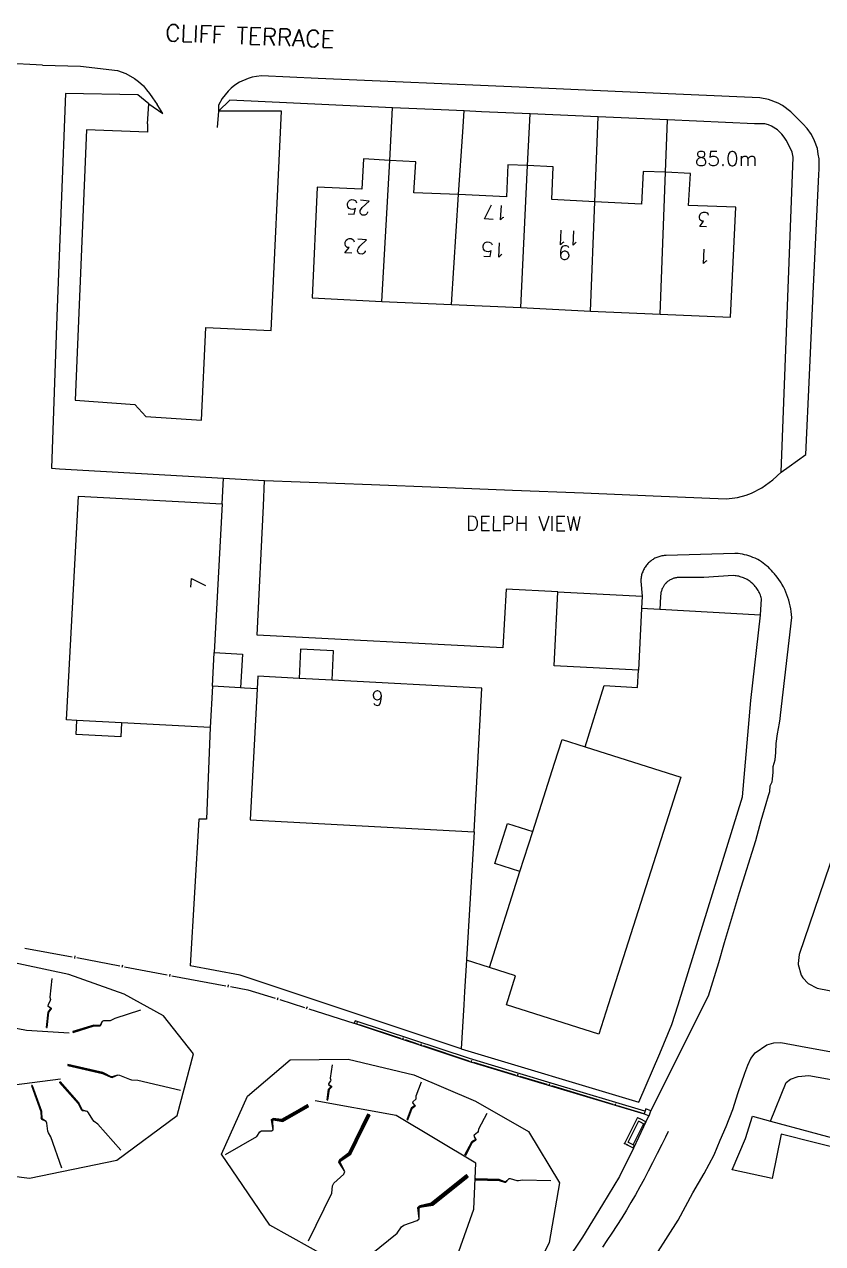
# Model space of a CAD drawing. Extents: x 427500 to 429848, y 434500 to 436505.
# Drawn here: x 429205.6 to 429271.5, y 435480.3 to 435581.1 of the extents above; entities that cross this region are included whole.
import ezdxf

# ---------------------------------------------------------------- set-up
doc = ezdxf.new("R2010")
doc.units = 0
doc.layers.get('0').update_dxf_attribs({"color": 222})
doc.layers.add('LPTIP_Ex_Base', color=8, linetype='Continuous')
doc.styles.add('MtXpl_Romans', font='romans__.ttf')

# ---------------------------------------------------------------- blocks, each defined once
blk = doc.blocks.new('FENCE_UP')
at = {"color": 0, "linetype": 'ByBlock', "flags": 128}
blk.add_lwpolyline([(0, 0.5), (0, -0.5)], dxfattribs=at)
blk = doc.blocks.new('MH_BANK_L')
at = {"color": 0, "linetype": 'ByBlock', "flags": 128}
for points in [[(-0.19, 0.02005), (-0.5, 0.02005)], [(-0.5, 0.02005), (-0.5, 0.00005)], [(-0.5, 0.01905), (-0.19, 0.01905)], [(-0.5, 0.01795), (-0.19, 0.01795)], [(-0.5, 0.01695), (-0.19, 0.01695)], [(-0.5, 0.01595), (-0.19, 0.01595)], [(-0.5, 0.01495), (-0.19, 0.01495)], [(-0.5, 0.01395), (-0.19, 0.01395)], [(-0.5, 0.01305), (-0.19, 0.01305)], [(-0.5, 0.01205), (-0.19, 0.01205)], [(-0.5, 0.01105), (-0.19, 0.01105)], [(-0.5, 0.01005), (-0.19, 0.01005)], [(-0.5, 0.00905), (-0.19, 0.00905)], [(-0.5, 0.00805), (-0.19, 0.00805)], [(-0.5, 0.00695), (-0.19, 0.00695)], [(-0.5, 0.00595), (-0.19, 0.00595)], [(-0.5, 0.00495), (-0.19, 0.00495)], [(-0.5, 0.00405), (-0.19, 0.00405)], [(-0.5, 0.00295), (-0.19, 0.00295)], [(-0.5, 0.00195), (-0.19, 0.00195)], [(-0.5, 0.00105), (-0.19, 0.00105)], [(-0.5, 0.00005), (-0.19, 0.00005)], [(-0.19, 0.00005), (-0.19, 0.02005)], [(-0.1, -0.04005), (-0.19, 0.02005)], [(-0.19, 0.01905), (-0.101, -0.03995)], [(-0.19, 0.01795), (-0.102, -0.04005)], [(-0.19, 0.01695), (-0.1031, -0.03995)], [(-0.19, 0.01595), (-0.1042, -0.04005)], [(-0.19, 0.01495), (-0.1052, -0.03995)], [(-0.19, 0.01395), (-0.1062, -0.03995)], [(-0.19, 0.01305), (-0.1072, -0.03995)], [(-0.19, 0.01205), (-0.108, -0.03995)], [(-0.19, 0.01105), (-0.109, -0.03995)], [(-0.19, 0.01005), (-0.11, -0.04005)], [(-0.19, 0.00905), (-0.1112, -0.03995)], [(-0.19, 0.00805), (-0.19, 0.00695)], [(-0.19, 0.00805), (-0.1124, -0.04005)], [(-0.19, 0.00695), (-0.1135, -0.03995)], [(-0.19, 0.00595), (-0.1144, -0.03995)], [(-0.19, 0.00495), (-0.1154, -0.03995)], [(-0.19, 0.00405), (-0.1163, -0.03995)], [(-0.19, 0.00295), (-0.1173, -0.03995)], [(-0.19, 0.00195), (-0.1183, -0.03995)], [(-0.19, 0.00105), (-0.1191, -0.04005)], [(-0.19, 0.00005), (-0.12, -0.04005)], [(-0.0601, 0.04005), (-0.11, -0.04005)], [(-0.0601, 0.04005), (-0.109, -0.03995)], [(-0.0601, 0.04005), (-0.108, -0.03995)], [(-0.0601, 0.04005), (-0.1072, -0.03995)], [(-0.0601, 0.04005), (-0.1062, -0.03995)], [(-0.0601, 0.04005), (-0.1058, -0.03085)], [(-0.0601, 0.04005), (-0.1055, -0.03155)], [(-0.0601, 0.04005), (-0.1052, -0.03995)], [(-0.0601, 0.04005), (-0.1042, -0.04005)], [(-0.0601, 0.04005), (-0.1031, -0.03995)], [(-0.0601, 0.04005), (-0.102, -0.04005)], [(-0.0601, 0.04005), (-0.101, -0.03995)], [(-0.0601, 0.04005), (-0.1, -0.04005)], [(-0.0601, 0.04005), (-0.1, -0.04005)], [(-0.04, 0.04005), (-0.0601, 0.04005)], [(0.05, 0.00005), (-0.04, 0.04005)], [(0.07, 0.00005), (0.05, 0.00005)], [(0.12, 0.02005), (0.07, 0.00005)], [(0.5, 0.02005), (0.12, 0.02005)], [(-0.1, -0.04005), (-0.12, -0.04005)], [(-0.1058, -0.03085), (-0.1137, -0.03085)], [(-0.1055, -0.03155), (-0.1127, -0.03155)], [(-0.1059, -0.03225), (-0.1116, -0.03225)], [(-0.1065, -0.03295), (-0.1105, -0.03295)], [(-0.107, -0.03375), (-0.1094, -0.03375)], [(-0.1075, -0.03445), (-0.1083, -0.03445)], [(-0.1055, -0.03155), (-0.1077, -0.03485)]]:
    blk.add_lwpolyline(points, dxfattribs=at)

msp = doc.modelspace()

# ---------------------------------------------------------------- linework, layer by layer
at = {"layer": 'LPTIP_Ex_Base', "color": 251, "true_color": 0x636466}
for p, q in [((429207.05, 435577.7), (429203.9, 435577.85)), ((429207.05, 435577.7), (429210.2, 435577.6)), ((429210.2, 435577.6), (429213.25, 435577.25)), ((429213.25, 435577.25), (429213.95, 435577)), ((429213.95, 435577), (429214.65, 435576.6)), ((429214.65, 435576.6), (429215, 435576.35)), ((429215, 435576.35), (429215.4, 435576)), ((429215.4, 435576), (429215.65, 435575.65)), ((429222.95, 435576.05), (429222.65, 435575.8)), ((429223.35, 435576.3), (429222.95, 435576.05)), ((429224.05, 435576.6), (429223.35, 435576.3)), ((429224.4, 435576.7), (429224.05, 435576.6)), ((429224.75, 435576.75), (429224.4, 435576.7)), ((429225.15, 435576.8), (429224.75, 435576.75)), ((429229.83, 435576.6), (429225.15, 435576.8)), ((429246.46, 435575.87), (429229.83, 435576.6)), ((429254.99, 435575.5), (429246.46, 435575.87)), ((429208.95, 435575.35), (429208.25, 435556.95)), ((429214.95, 435575.25), (429208.95, 435575.35)), ((429215.85, 435574.5), (429214.95, 435575.25)), ((429215.65, 435575.65), (429215.9, 435575.35)), ((429215.9, 435575.35), (429216.15, 435575)), ((429216.15, 435575), (429216.55, 435574.43)), ((429221.9, 435574.95), (429221.6, 435574.4)), ((429222.4, 435575.55), (429221.9, 435574.95)), ((429222.65, 435575.8), (429222.4, 435575.55)), ((429266.35, 435575), (429254.99, 435575.5)), ((429267.05, 435574.85), (429266.35, 435575)), ((429267.85, 435574.55), (429267.05, 435574.85)), ((429215.75, 435572.85), (429215.85, 435574.5)), ((429215.85, 435574.5), (429217, 435573.7)), ((429216.6, 435574.35), (429216.55, 435574.43)), ((429217, 435573.7), (429216.6, 435574.35)), ((429221.6, 435573.9), (429221.5, 435572.55)), ((429222.55, 435574.8), (429221.6, 435573.9)), ((429221.6, 435574.4), (429221.6, 435573.9)), ((429226.8, 435573.9), (429221.6, 435573.9)), ((429235.99, 435574.18), (429222.55, 435574.8)), ((429225.95, 435555.75), (429226.8, 435573.9)), ((429235.75, 435569.8), (429235.99, 435574.18)), ((429240, 435574), (429235.99, 435574.18)), ((429241.9, 435573.91), (429240, 435574)), ((429241.79, 435572.18), (429241.9, 435573.91)), ((429243.35, 435573.85), (429241.9, 435573.91)), ((429247.35, 435573.67), (429243.35, 435573.85)), ((429268.2, 435574.35), (429267.85, 435574.55)), ((429268.9, 435573.85), (429268.2, 435574.35)), ((429269.9, 435572.85), (429268.9, 435573.85)), ((429215.75, 435572.85), (429215.75, 435572.15)), ((429247.15, 435569.4), (429247.35, 435573.67)), ((429252.97, 435573.42), (429247.35, 435573.67)), ((429252.7, 435566.4), (429252.97, 435573.42)), ((429258.72, 435573.17), (429252.97, 435573.42)), ((429258.55, 435568.85), (429258.72, 435573.17)), ((429265.9, 435572.85), (429258.72, 435573.17)), ((429266.75, 435572.85), (429265.9, 435572.85)), ((429267.05, 435572.75), (429266.75, 435572.85)), ((429270.25, 435572.45), (429269.9, 435572.85)), ((429210.7, 435572.35), (429209.75, 435550)), ((429215.75, 435572.15), (429210.7, 435572.35)), ((429241.45, 435567), (429241.79, 435572.18)), ((429267.3, 435572.65), (429267.05, 435572.75)), ((429267.8, 435572.35), (429267.3, 435572.65)), ((429268.15, 435572), (429267.8, 435572.35)), ((429268.35, 435571.75), (429268.15, 435572)), ((429270.6, 435571.95), (429270.25, 435572.45)), ((429270.85, 435571.45), (429270.6, 435571.95)), ((429268.5, 435571.5), (429268.35, 435571.75)), ((429268.85, 435570.85), (429268.5, 435571.5)), ((429269, 435570.5), (429268.85, 435570.85)), ((429271.1, 435570.8), (429270.85, 435571.45)), ((429233.6, 435569.95), (429233.45, 435567.45)), ((429235.75, 435569.8), (429233.6, 435569.95)), ((429235.1, 435558.15), (429235.75, 435569.8)), ((429237.9, 435569.7), (429235.75, 435569.8)), ((429268.1, 435544.05), (429269.1, 435570.1)), ((429269.1, 435570.1), (429269, 435570.5)), ((429271.15, 435570.35), (429271.1, 435570.8)), ((429271.25, 435569.95), (429271.15, 435570.35)), ((429271.25, 435569.1), (429271.25, 435569.95)), ((429237.75, 435567.15), (429237.9, 435569.7)), ((429245.5, 435569.45), (429245.4, 435566.8)), ((429247.15, 435569.4), (429245.5, 435569.45)), ((429246.6, 435557.65), (429247.15, 435569.4)), ((429249.25, 435569.3), (429247.15, 435569.4)), ((429249.15, 435566.6), (429249.25, 435569.3)), ((429256.7, 435568.9), (429256.55, 435566.2)), ((429258.55, 435568.85), (429256.7, 435568.9)), ((429258.1, 435557.1), (429258.55, 435568.85)), ((429260.6, 435568.75), (429258.55, 435568.85)), ((429271.2, 435568.65), (429271.25, 435569.1)), ((429260.45, 435566.1), (429260.6, 435568.75)), ((429270.75, 435558.82), (429271.2, 435568.65)), ((429229.75, 435567.6), (429229.35, 435558.45)), ((429233.45, 435567.45), (429229.75, 435567.6)), ((429241.45, 435567), (429237.75, 435567.15)), ((429240.85, 435557.9), (429241.45, 435567)), ((429245.4, 435566.8), (429241.45, 435567)), ((429252.7, 435566.4), (429249.15, 435566.6)), ((429252.35, 435557.35), (429252.7, 435566.4)), ((429256.55, 435566.2), (429252.7, 435566.4)), ((429264.35, 435565.95), (429260.45, 435566.1)), ((429263.9, 435556.85), (429264.35, 435565.95)), ((429270.45, 435552.07), (429270.75, 435558.82)), ((429229.35, 435558.45), (429235.1, 435558.15)), ((429235.1, 435558.15), (429240.85, 435557.9)), ((429240.85, 435557.9), (429246.6, 435557.65)), ((429208.25, 435556.95), (429207.8, 435544.36)), ((429246.6, 435557.65), (429252.35, 435557.35)), ((429252.35, 435557.35), (429258.1, 435557.1)), ((429258.1, 435557.1), (429263.9, 435556.85)), ((429220.2, 435548.35), (429220.55, 435556)), ((429220.55, 435556), (429225.95, 435555.75)), ((429270.15, 435545.5), (429270.45, 435552.07)), ((429209.75, 435550), (429214.7, 435549.65)), ((429214.7, 435549.65), (429215.6, 435548.65)), ((429215.6, 435548.65), (429220.2, 435548.35)), ((429268.77, 435544.52), (429270.15, 435545.5)), ((429207.8, 435544.36), (429208.47, 435544.32)), ((429208.47, 435544.32), (429222.02, 435543.55)), ((429267.4, 435543.4), (429268.1, 435544.05)), ((429268.1, 435544.05), (429268.77, 435544.52)), ((429221.91, 435541.42), (429222.02, 435543.55)), ((429222.02, 435543.55), (429225.41, 435543.36)), ((429225.31, 435541.27), (429225.41, 435543.36)), ((429225.41, 435543.36), (429234.25, 435543.01)), ((429234.25, 435543.01), (429239.85, 435542.79)), ((429239.85, 435542.79), (429245.9, 435542.55)), ((429265.65, 435542.3), (429266.5, 435542.75)), ((429266.5, 435542.75), (429267.4, 435543.4)), ((429209.04, 435523.56), (429210.03, 435542.06)), ((429210.03, 435542.06), (429221.91, 435541.42)), ((429245.9, 435542.55), (429251.77, 435542.32)), ((429251.77, 435542.32), (429257.53, 435542.09)), ((429257.53, 435542.09), (429263.55, 435541.85)), ((429263.55, 435541.85), (429264.05, 435541.9)), ((429264.05, 435541.9), (429264.5, 435541.95)), ((429264.5, 435541.95), (429265.2, 435542.15)), ((429265.2, 435542.15), (429265.65, 435542.3)), ((429221.91, 435541.42), (429221.25, 435529.13)), ((429224.79, 435530.57), (429225.31, 435541.27)), ((429257.15, 435536.55), (429257.08, 435536.48)), ((429257.21, 435536.61), (429257.15, 435536.55)), ((429257.28, 435536.66), (429257.21, 435536.61)), ((429257.35, 435536.72), (429257.28, 435536.66)), ((429257.43, 435536.78), (429257.35, 435536.72)), ((429257.51, 435536.83), (429257.43, 435536.78)), ((429257.58, 435536.87), (429257.51, 435536.83)), ((429257.66, 435536.92), (429257.58, 435536.87)), ((429257.74, 435536.96), (429257.66, 435536.92)), ((429257.83, 435536.99), (429257.74, 435536.96)), ((429257.91, 435537.02), (429257.83, 435536.99)), ((429257.99, 435537.05), (429257.91, 435537.02)), ((429258.08, 435537.08), (429257.99, 435537.05)), ((429258.17, 435537.1), (429258.08, 435537.08)), ((429258.25, 435537.12), (429258.17, 435537.1)), ((429258.34, 435537.13), (429258.25, 435537.12)), ((429258.43, 435537.14), (429258.34, 435537.13)), ((429258.52, 435537.15), (429258.43, 435537.14)), ((429258.61, 435537.15), (429258.52, 435537.15)), ((429264.27, 435537.33), (429258.61, 435537.15)), ((429264.54, 435537.31), (429264.27, 435537.33)), ((429264.72, 435537.29), (429264.54, 435537.31)), ((429264.9, 435537.26), (429264.72, 435537.29)), ((429265.08, 435537.22), (429264.9, 435537.26)), ((429265.26, 435537.18), (429265.08, 435537.22)), ((429265.43, 435537.13), (429265.26, 435537.18)), ((429265.6, 435537.07), (429265.43, 435537.13)), ((429265.77, 435537), (429265.6, 435537.07)), ((429265.94, 435536.93), (429265.77, 435537)), ((429266.16, 435536.82), (429265.94, 435536.93)), ((429266.32, 435536.73), (429266.16, 435536.82)), ((429266.47, 435536.63), (429266.32, 435536.73)), ((429266.62, 435536.53), (429266.47, 435536.63)), ((429256.57, 435535.55), (429256.55, 435535.46)), ((429256.6, 435535.64), (429256.57, 435535.55)), ((429256.62, 435535.72), (429256.6, 435535.64)), ((429256.66, 435535.8), (429256.62, 435535.72)), ((429256.69, 435535.89), (429256.66, 435535.8)), ((429256.73, 435535.97), (429256.69, 435535.89)), ((429256.77, 435536.05), (429256.73, 435535.97)), ((429256.82, 435536.12), (429256.77, 435536.05)), ((429256.86, 435536.2), (429256.82, 435536.12)), ((429256.91, 435536.27), (429256.86, 435536.2)), ((429256.97, 435536.35), (429256.91, 435536.27)), ((429257.02, 435536.41), (429256.97, 435536.35)), ((429257.08, 435536.48), (429257.02, 435536.41)), ((429266.76, 435536.41), (429266.62, 435536.53)), ((429266.9, 435536.3), (429266.76, 435536.41)), ((429267.04, 435536.18), (429266.9, 435536.3)), ((429267.17, 435536.05), (429267.04, 435536.18)), ((429267.3, 435535.92), (429267.17, 435536.05)), ((429267.42, 435535.78), (429267.3, 435535.92)), ((429267.54, 435535.64), (429267.42, 435535.78)), ((429267.61, 435535.56), (429267.54, 435535.64)), ((429267.66, 435535.5), (429267.61, 435535.56)), ((429256.51, 435535.2), (429256.5, 435535.04)), ((429256.5, 435535.04), (429256.62, 435533.8)), ((429256.52, 435535.29), (429256.51, 435535.2)), ((429256.53, 435535.38), (429256.52, 435535.29)), ((429256.55, 435535.46), (429256.53, 435535.38)), ((429258.34, 435534.53), (429258.31, 435534.47)), ((429258.37, 435534.59), (429258.34, 435534.53)), ((429258.4, 435534.64), (429258.37, 435534.59)), ((429258.44, 435534.7), (429258.4, 435534.64)), ((429258.48, 435534.75), (429258.44, 435534.7)), ((429258.52, 435534.8), (429258.48, 435534.75)), ((429258.57, 435534.85), (429258.52, 435534.8)), ((429258.61, 435534.9), (429258.57, 435534.85)), ((429258.67, 435534.95), (429258.61, 435534.9)), ((429258.72, 435534.99), (429258.67, 435534.95)), ((429258.77, 435535.03), (429258.72, 435534.99)), ((429258.83, 435535.07), (429258.77, 435535.03)), ((429258.88, 435535.1), (429258.83, 435535.07)), ((429258.94, 435535.14), (429258.88, 435535.1)), ((429259, 435535.17), (429258.94, 435535.14)), ((429259.06, 435535.2), (429259, 435535.17)), ((429259.12, 435535.22), (429259.06, 435535.2)), ((429259.18, 435535.25), (429259.12, 435535.22)), ((429259.24, 435535.27), (429259.18, 435535.25)), ((429259.31, 435535.28), (429259.24, 435535.27)), ((429259.37, 435535.3), (429259.31, 435535.28)), ((429259.44, 435535.31), (429259.37, 435535.3)), ((429259.5, 435535.32), (429259.44, 435535.31)), ((429259.57, 435535.33), (429259.5, 435535.32)), ((429259.66, 435535.33), (429259.57, 435535.33)), ((429261.72, 435535.33), (429259.66, 435535.33)), ((429264.14, 435535.49), (429261.72, 435535.33)), ((429264.29, 435535.48), (429264.14, 435535.49)), ((429264.39, 435535.47), (429264.29, 435535.48)), ((429264.5, 435535.45), (429264.39, 435535.47)), ((429264.6, 435535.43), (429264.5, 435535.45)), ((429264.7, 435535.4), (429264.6, 435535.43)), ((429264.8, 435535.37), (429264.7, 435535.4)), ((429264.9, 435535.34), (429264.8, 435535.37)), ((429265, 435535.3), (429264.9, 435535.34)), ((429265.09, 435535.26), (429265, 435535.3)), ((429265.19, 435535.21), (429265.09, 435535.26)), ((429265.28, 435535.16), (429265.19, 435535.21)), ((429265.37, 435535.11), (429265.28, 435535.16)), ((429265.46, 435535.05), (429265.37, 435535.11)), ((429265.55, 435534.99), (429265.46, 435535.05)), ((429265.63, 435534.93), (429265.55, 435534.99)), ((429265.75, 435534.82), (429265.63, 435534.93)), ((429265.82, 435534.75), (429265.75, 435534.82)), ((429265.9, 435534.67), (429265.82, 435534.75)), ((429265.96, 435534.59), (429265.9, 435534.67)), ((429266.03, 435534.51), (429265.96, 435534.59)), ((429267.77, 435535.36), (429267.66, 435535.5)), ((429268.04, 435534.98), (429267.77, 435535.36)), ((429268.09, 435534.9), (429268.04, 435534.98)), ((429268.16, 435534.77), (429268.09, 435534.9)), ((429268.28, 435534.56), (429268.16, 435534.77)), ((429268.39, 435534.35), (429268.28, 435534.56)), ((429245.38, 435534.36), (429245.1, 435529.52)), ((429249.65, 435534.15), (429245.38, 435534.36)), ((429249.34, 435528.03), (429249.65, 435534.15)), ((429249.65, 435534.15), (429256.62, 435533.8)), ((429256.62, 435533.8), (429256.57, 435532.76)), ((429258.14, 435533.77), (429258.06, 435532.68)), ((429258.15, 435533.9), (429258.14, 435533.84)), ((429258.14, 435533.84), (429258.14, 435533.77)), ((429258.16, 435534.03), (429258.15, 435533.97)), ((429258.15, 435533.97), (429258.15, 435533.9)), ((429258.17, 435534.1), (429258.16, 435534.03)), ((429258.19, 435534.16), (429258.17, 435534.1)), ((429258.21, 435534.23), (429258.19, 435534.16)), ((429258.23, 435534.29), (429258.21, 435534.23)), ((429258.25, 435534.35), (429258.23, 435534.29)), ((429258.28, 435534.41), (429258.25, 435534.35)), ((429258.31, 435534.47), (429258.28, 435534.41)), ((429266.09, 435534.43), (429266.03, 435534.51)), ((429266.15, 435534.34), (429266.09, 435534.43)), ((429266.21, 435534.25), (429266.15, 435534.34)), ((429266.26, 435534.16), (429266.21, 435534.25)), ((429266.3, 435534.06), (429266.26, 435534.16)), ((429266.35, 435533.97), (429266.3, 435534.06)), ((429266.39, 435533.87), (429266.35, 435533.97)), ((429266.38, 435532.23), (429266.48, 435533.57)), ((429266.42, 435533.77), (429266.39, 435533.87)), ((429266.45, 435533.67), (429266.42, 435533.77)), ((429266.48, 435533.57), (429266.45, 435533.67)), ((429268.49, 435534.13), (429268.39, 435534.35)), ((429268.58, 435533.91), (429268.49, 435534.13)), ((429268.66, 435533.68), (429268.58, 435533.91)), ((429268.74, 435533.45), (429268.66, 435533.68)), ((429256.57, 435532.76), (429256.31, 435527.68)), ((429258.06, 435532.68), (429256.57, 435532.76)), ((429266.38, 435532.23), (429258.06, 435532.68)), ((429268.8, 435533.22), (429268.74, 435533.45)), ((429268.85, 435532.98), (429268.8, 435533.22)), ((429268.9, 435532.75), (429268.85, 435532.98)), ((429268.93, 435532.51), (429268.9, 435532.75)), ((429268.96, 435532.27), (429268.93, 435532.51)), ((429265.59, 435525.15), (429266.38, 435532.23)), ((429268.05, 435523.95), (429268.97, 435532.03)), ((429268.97, 435532.03), (429268.96, 435532.27)), ((429245.1, 435529.52), (429224.79, 435530.57)), ((429221.1, 435526.34), (429221.25, 435529.13)), ((429221.25, 435529.13), (429223.58, 435529)), ((429223.58, 435529), (429223.43, 435526.21)), ((429228.39, 435529.41), (429228.26, 435526.99)), ((429231.12, 435529.26), (429228.39, 435529.41)), ((429230.99, 435526.84), (429231.12, 435529.26)), ((429256.31, 435527.68), (429249.34, 435528.03)), ((429256.24, 435526.25), (429256.31, 435527.68)), ((429224.86, 435527.17), (429224.8, 435526.13)), ((429228.26, 435526.99), (429224.86, 435527.17)), ((429230.99, 435526.84), (429228.26, 435526.99)), ((429243.36, 435526.18), (429230.99, 435526.84)), ((429221.1, 435526.34), (429220.92, 435522.92)), ((429223.43, 435526.21), (429221.1, 435526.34)), ((429223.76, 435526.19), (429223.43, 435526.21)), ((429224.8, 435526.13), (429223.76, 435526.19)), ((429224.8, 435526.13), (429224.22, 435515.29)), ((429242.73, 435514.3), (429243.36, 435526.18)), ((429251.91, 435521.34), (429253.48, 435526.41)), ((429253.48, 435526.41), (429256.24, 435526.25)), ((429264.9, 435517.21), (429265.59, 435525.15)), ((429209.91, 435523.51), (429209.04, 435523.56)), ((429209.85, 435522.35), (429209.91, 435523.51)), ((429213.6, 435523.31), (429209.91, 435523.51)), ((429267.95, 435523.3), (429268.01, 435523.66)), ((429268.01, 435523.66), (429268.05, 435523.95)), ((429213.6, 435523.31), (429213.54, 435522.15)), ((429220.92, 435522.92), (429213.6, 435523.31)), ((429220.92, 435522.92), (429220.61, 435515.35)), ((429267.8, 435522.4), (429267.95, 435523.3)), ((429213.54, 435522.15), (429209.85, 435522.35)), ((429249.36, 435519.99), (429249.99, 435521.95)), ((429249.99, 435521.95), (429251.91, 435521.34)), ((429267.65, 435520.85), (429267.7, 435521.6)), ((429267.7, 435521.6), (429267.8, 435522.4)), ((429251.91, 435521.34), (429259.8, 435518.83)), ((429267.6, 435520.25), (429267.65, 435520.85)), ((429247.57, 435514.33), (429249.36, 435519.99)), ((429267.45, 435519.7), (429267.6, 435520.25)), ((429267.45, 435519.25), (429267.45, 435519.7)), ((429259.8, 435518.83), (429253.81, 435500)), ((429267.2, 435518.1), (429267.35, 435518.45)), ((429267.35, 435518.45), (429267.38, 435518.65)), ((429267.38, 435518.65), (429267.45, 435519.25)), ((429267.05, 435517.3), (429267.15, 435517.65)), ((429267.15, 435517.65), (429267.2, 435518.1)), ((429274.35, 435518.2), (429269.6, 435504.16)), ((429259.58, 435500), (429264.9, 435517.21)), ((429266.45, 435515.25), (429266.85, 435516.65)), ((429266.85, 435516.65), (429267.05, 435517.3)), ((429219.97, 435515.36), (429219.27, 435503.21)), ((429220.61, 435515.35), (429219.97, 435515.36)), ((429224.22, 435515.29), (429242.73, 435514.3)), ((429244.43, 435511.68), (429245.48, 435514.99)), ((429245.48, 435514.99), (429247.57, 435514.33)), ((429266, 435513.6), (429266.45, 435515.25)), ((429242.73, 435514.3), (429242.1, 435503.75)), ((429246.51, 435511.02), (429247.57, 435514.33)), ((429264.65, 435509.3), (429266, 435513.6)), ((429246.51, 435511.02), (429244.43, 435511.68)), ((429243.99, 435503.08), (429246.51, 435511.02)), ((429263.43, 435505.15), (429264.65, 435509.3)), ((429262.95, 435503.5), (429263.43, 435505.15)), ((429242.1, 435503.68), (429241.94, 435501.1)), ((429242.1, 435503.75), (429242.1, 435503.68)), ((429243.99, 435503.08), (429242.1, 435503.68)), ((429262.1, 435500.75), (429262.95, 435503.5)), ((429269.51, 435503.42), (429269.5, 435503.34)), ((429269.5, 435503.34), (429269.75, 435502.46)), ((429269.6, 435504.16), (429269.51, 435503.42)), ((429223.4, 435502.45), (429219.27, 435503.21)), ((429230.75, 435500), (429223.4, 435502.45)), ((429246.16, 435502.39), (429243.99, 435503.08)), ((429245.4, 435500), (429246.16, 435502.39)), ((429269.75, 435502.46), (429269.9, 435502.22)), ((429269.9, 435502.22), (429270.34, 435501.76)), ((429270.34, 435501.76), (429271.07, 435501.38)), ((429271.07, 435501.38), (429273.89, 435500.83)), ((429241.94, 435501.1), (429241.88, 435500)), ((429257.34, 435491.24), (429262.1, 435500.75)), ((429241.66, 435496.36), (429230.75, 435500)), ((429241.88, 435500), (429241.66, 435496.36)), ((429253.04, 435497.57), (429245.4, 435500)), ((429253.81, 435500), (429253.04, 435497.57)), ((429259.07, 435498.36), (429259.58, 435500)), ((429258.06, 435495.98), (429259.07, 435498.36)), ((429241.66, 435496.36), (429256.34, 435491.95)), ((429265.95, 435496.03), (429266.91, 435496.7)), ((429266.91, 435496.7), (429267.49, 435496.86)), ((429267.49, 435496.86), (429268.08, 435496.89)), ((429268.08, 435496.89), (429269.71, 435496.59)), ((429269.71, 435496.59), (429280.96, 435494.48)), ((429256.34, 435491.95), (429258.06, 435495.98)), ((429265.35, 435495.01), (429265.59, 435495.56)), ((429265.59, 435495.56), (429265.95, 435496.03)), ((429264.55, 435492.75), (429265.1, 435494.35)), ((429265.1, 435494.35), (429265.35, 435495.01)), ((429267.23, 435490.37), (429268.52, 435493.59)), ((429268.52, 435493.59), (429268.88, 435493.86)), ((429268.88, 435493.86), (429269.51, 435494.08)), ((429269.51, 435494.08), (429270.39, 435494.16)), ((429270.39, 435494.16), (429283.88, 435491.68)), ((429264.1, 435491.35), (429264.55, 435492.75)), ((429263.55, 435489.95), (429264.1, 435491.35)), ((429265.15, 435488.95), (429265.73, 435490.78)), ((429265.73, 435490.78), (429267.23, 435490.37)), ((429267.23, 435490.37), (429282.84, 435486.16)), ((429263.05, 435488.8), (429263.55, 435489.95)), ((429268.1, 435489.3), (429267.35, 435485.65)), ((429287.76, 435484.33), (429268.1, 435489.3)), ((429262.55, 435487.6), (429263.05, 435488.8)), ((429264.05, 435486.36), (429265.15, 435488.95)), ((429261.75, 435486.05), (429262.55, 435487.6)), ((429267.35, 435485.65), (429264.05, 435486.36)), ((429260.8, 435484.45), (429261.75, 435486.05)), ((429259.6, 435482.2), (429260.8, 435484.45)), ((429256.9, 435478), (429259.6, 435482.2))]:
    msp.add_line(p, q, dxfattribs=at)
at = {"layer": 'LPTIP_Ex_Base', "color": 251, "true_color": 0x636466, "flags": 128}
for points in [[(429197.5, 435486.75), (429205.98, 435485.67), (429213.19, 435487.16), (429218.2, 435490.84), (429219.54, 435495.95), (429217.06, 435499.08), (429213.82, 435500.89), (429209.25, 435502.5), (429196.29, 435505.27)], [(429205.59, 435504.69), (429209.52, 435503.97), (429209.52, 435503.97)], [(429209.91, 435503.9), (429213.45, 435503.22)], [(429213.84, 435503.15), (429217.36, 435502.48), (429217.36, 435502.48)], [(429217.75, 435502.41), (429222.2, 435501.58), (429222.2, 435501.58)], [(429186.99, 435501.62), (429193.72, 435500.31), (429199.44, 435499.12), (429205.74, 435497.91), (429209.27, 435497.69)], [(429222.59, 435501.51), (429224.03, 435501.24), (429226.3, 435500.55), (429226.3, 435500.55)], [(429226.68, 435500.43), (429228.7, 435499.79), (429228.7, 435499.79)], [(429229.08, 435499.67), (429232.8, 435498.48)], [(429256.84, 435491.2), (429249.09, 435493.52), (429246.53, 435494.29), (429242.34, 435495.56), (429232.89, 435498.68), (429232.82, 435498.47), (429242.27, 435495.35), (429246.46, 435494.08), (429249.03, 435493.3), (429256.77, 435491)], [(429232.84, 435498.5), (429232.84, 435498.5)], [(429233.22, 435498.37), (429236.64, 435497.24)], [(429237.02, 435497.12), (429238.13, 435496.75), (429238.13, 435496.75)], [(429238.51, 435496.63), (429242.29, 435495.36), (429242.29, 435495.36)], [(429236.6, 435472.74), (429232.56, 435478.02), (429225.85, 435481.79), (429221.84, 435487.64), (429223.99, 435492.44), (429227.53, 435495.44), (429232.33, 435495.51), (429237.75, 435494.22), (429242.84, 435492.04), (429247.21, 435489.53), (429249.78, 435485.29), (429248.92, 435480.36), (429246.18, 435474.79), (429242.87, 435469.85), (429237.02, 435465.12), (429233.02, 435460.49), (429230.23, 435461.93), (429228.74, 435462.33)], [(429242.68, 435495.25), (429246.12, 435494.22)], [(429208.54, 435493.85), (429201.49, 435492.94), (429194.14, 435493.1), (429187.64, 435493.91)], [(429246.51, 435494.1), (429248.74, 435493.43), (429248.74, 435493.43)], [(429249.12, 435493.32), (429254.18, 435491.78), (429254.18, 435491.78)], [(429240.62, 435473.62), (429241.15, 435478.74), (429242.71, 435483.11), (429242.88, 435486.92), (429236.29, 435490.84), (429229.59, 435492.06)], [(429254.56, 435491.67), (429256.76, 435491.02)], [(429257.15, 435490.79), (429255.9, 435488.16), (429254.73, 435485.8), (429253.34, 435483.49), (429251.67, 435480.78), (429250.34, 435478.79)], [(429256.22, 435490.68), (429255.16, 435488.54)], [(429255.46, 435488.64), (429256.33, 435490.4)], [(429256.22, 435490.68), (429256.45, 435490.58)], [(429256.35, 435490.38), (429256.33, 435490.4)], [(429256.35, 435490.38), (429256.82, 435490.14), (429256.92, 435490.33), (429256.45, 435490.58)], [(429258.75, 435489.52), (429258.53, 435489.07), (429258.23, 435488.44), (429257.86, 435487.7), (429257.48, 435486.94), (429257.12, 435486.24), (429256.77, 435485.59), (429256.42, 435484.94), (429256.06, 435484.3), (429255.69, 435483.66), (429255.31, 435483.03), (429254.92, 435482.39), (429254.51, 435481.75), (429254.1, 435481.12), (429253.7, 435480.51), (429253.33, 435479.95)], [(429256.72, 435490.15), (429255.88, 435488.44)], [(429255.38, 435488.43), (429255.16, 435488.54)], [(429255.38, 435488.43), (429255.88, 435488.18)], [(429255.46, 435488.64), (429255.48, 435488.62)], [(429255.88, 435488.18), (429255.98, 435488.38), (429255.48, 435488.62)]]:
    msp.add_lwpolyline(points, dxfattribs=at)
msp.add_lwpolyline([(429257.18, 435490.83), (429257.34, 435491.24), (429256.93, 435491.4), (429256.77, 435490.99)], close=True, dxfattribs=at)
at = {"layer": 'LPTIP_Ex_Base', "color": 251, "true_color": 0x636466}
for p in [(429255.16, 435488.54), (429255.38, 435488.43)]:
    msp.add_point(p, dxfattribs=at)

# ---------------------------------------------------------------- block references
for name, p, xscale, yscale, zscale, rotation in [('FENCE_UP', (429209.72, 435503.94), 0.2, 0.2, 0.2, 349.199539), ('FENCE_UP', (429213.64, 435503.19), 0.2, 0.2, 0.2, 349.199539), ('FENCE_UP', (429217.56, 435502.44), 0.2, 0.2, 0.2, 349.510525), ('MH_BANK_L', (429207.68, 435500.15), 4.075622000000002, 3.5, 4.075622000000002, 83.52387499999999), ('FENCE_UP', (429222.39, 435501.55), 0.2, 0.2, 0.2, 349.5165929999999), ('FENCE_UP', (429226.49, 435500.49), 0.2000000000000001, 0.2000000000000001, 0.2000000000000001, 342.6166449999999), ('MH_BANK_L', (429212.38, 435498.6), 5.856741, 3.5, 5.856741, 17.622297), ('FENCE_UP', (429228.89, 435499.73), 0.2, 0.2, 0.2, 342.259018), ('FENCE_UP', (429233.03, 435498.43), 0.2, 0.2, 0.2, 341.757922), ('FENCE_UP', (429236.83, 435497.18), 0.2, 0.2, 0.2, 341.757922), ('FENCE_UP', (429238.32, 435496.69), 0.2, 0.2, 0.2, 341.549543), ('FENCE_UP', (429242.48, 435495.31), 0.2, 0.2, 0.2, 343.30048), ('MH_BANK_L', (429213.8, 435493.92), 9.547294999999997, 3.5, 9.547294999999997, 347.01523), ('MH_BANK_L', (429230.85, 435493.57), 2.919234, 3.5, 2.919234, 81.809139), ('FENCE_UP', (429246.32, 435494.16), 0.2, 0.2, 0.2, 343.30048), ('MH_BANK_L', (429207.38, 435489.89), 7.276938, 3.5, 7.276938, 289.688605), ('MH_BANK_L', (429210.97, 435490.76), 7.55135, 3.5, 7.55135, 311.592161), ('MH_BANK_L', (429237.84, 435492.04), 3.297306, 3.5, 3.297306, 69.399436), ('FENCE_UP', (429248.93, 435493.37), 0.2, 0.2, 0.2, 343.1644909999999), ('MH_BANK_L', (429225.51, 435489.77), 7.924117, 10, 7.924117, 209.881536), ('FENCE_UP', (429254.37, 435491.73), 0.2, 0.2, 0.2, 343.584884), ('MH_BANK_L', (429231.39, 435485.77), 11.547714, 10, 11.547714, 243.9574819999999), ('MH_BANK_L', (429242.93, 435489.28), 3.848142, 3.5, 3.848142, 62.19591999999999), ('MH_BANK_L', (429237.38, 435482.17), 12.103906, 10, 12.103906, 218.588125), ('MH_BANK_L', (429245.97, 435485.46), 6.185508, 3.5, 6.185508, 358.681923)]:
    msp.add_blockref(name, p, dxfattribs=dict(at, xscale=xscale, yscale=yscale, zscale=zscale, rotation=rotation))

# ---------------------------------------------------------------- texts
at = {"layer": 'LPTIP_Ex_Base', "color": 251, "true_color": 0x636466, "style": 'MtXpl_Romans'}
for s, height, rotation, p in [('CLIFF TERRACE', 1.4, 357.7, (429217.18, 435579.69)), ('25', 1.2, 175.2, (429234.2, 435566.45)), ('17', 1.2, 176.4, (429245.55, 435566.06)), ('3', 1.2, 177.6, (429262.24, 435565.52)), ('11', 1.2, 177.6, (429251.52, 435563.98)), ('23', 1.2, 175.2, (429234, 435563.23)), ('15', 1.2, 176.4, (429245.4, 435562.98)), ('9', 1.2, 177.6, (429250.74, 435562.77)), ('1', 1.2, 177.6, (429262.31, 435562.47)), ('DELPH VIEW', 1.2, 359.8, (429242.05, 435539.22)), ('7', 1.2, 86.1, (429220.5, 435534.3)), ('6', 1.2, 178.8, (429235.28, 435525.95))]:
    msp.add_text(s, height=height, rotation=rotation, dxfattribs=at).set_placement(p)
msp.add_text('85.0m', height=1.2, dxfattribs=at).set_placement((429260.98, 435569.37))

doc.saveas('drawing.dxf')
